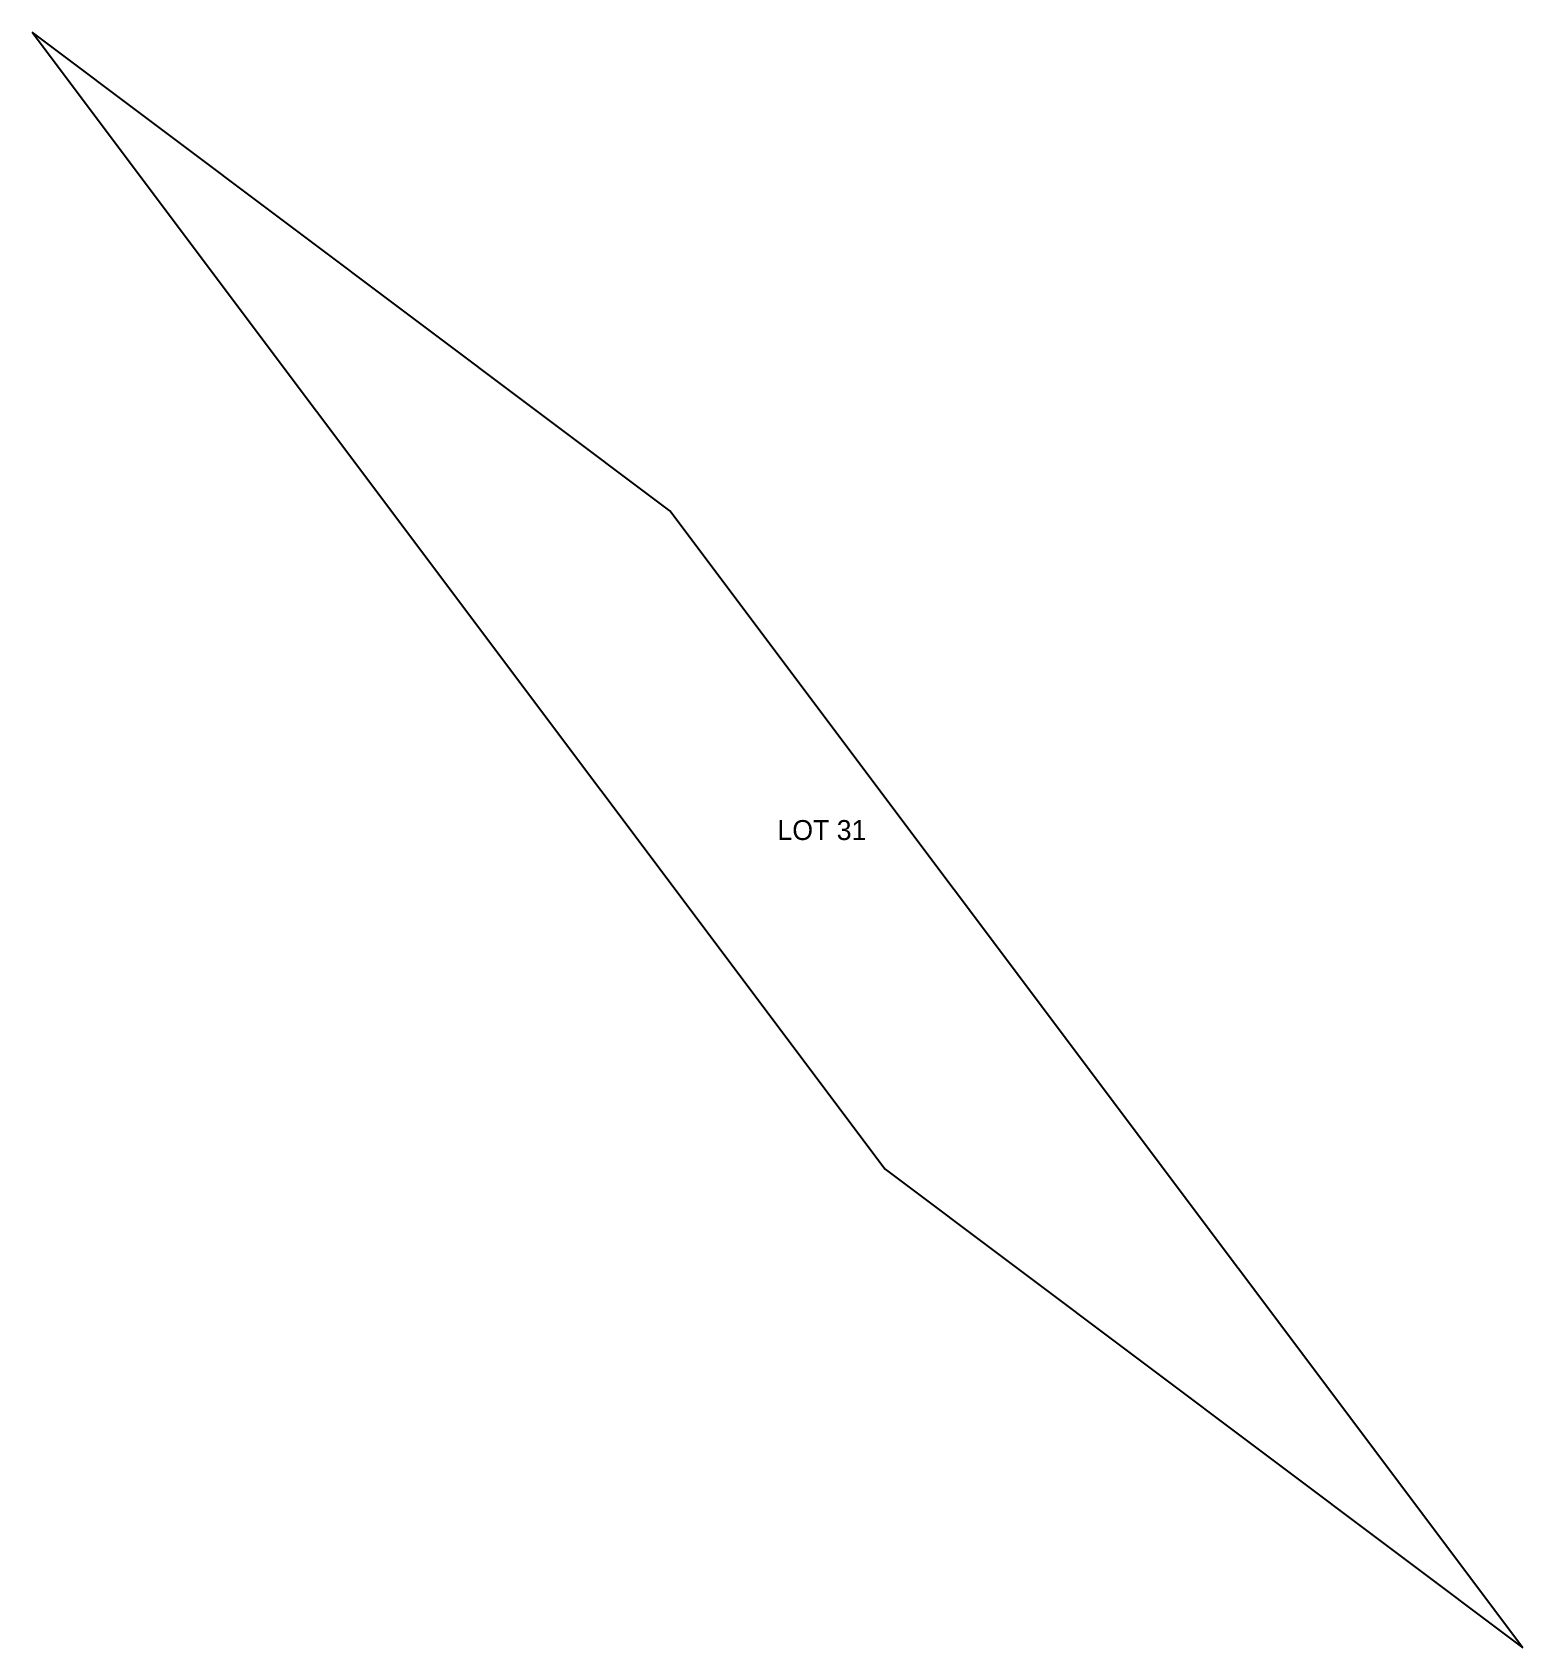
# Model space of a CAD drawing. Header units: feet. Extents: x -128 to 96, y -72 to 171.
import ezdxf

# ---------------------------------------------------------------- set-up
doc = ezdxf.new("R2010")
doc.units = ezdxf.units.FT
doc.layers.add('BOUNDARY', color=7, linetype='Continuous')
doc.layers.add('LABELS', color=4, linetype='Continuous')

msp = doc.modelspace()

# ---------------------------------------------------------------- linework, layer by layer
at = {"layer": 'BOUNDARY'}
for p, q in [((-32.4, 99.07), (-128.38, 171.09)), ((-128.38, 171.09), (0, 0)), ((95.98, -72.02), (-32.4, 99.07)), ((0, 0), (95.98, -72.02))]:
    msp.add_line(p, q, dxfattribs=at)

# ---------------------------------------------------------------- texts
at = {"layer": 'LABELS'}
msp.add_text('LOT 31', height=3, dxfattribs=at).set_placement((-16.2, 49.53))

doc.saveas('drawing.dxf')
